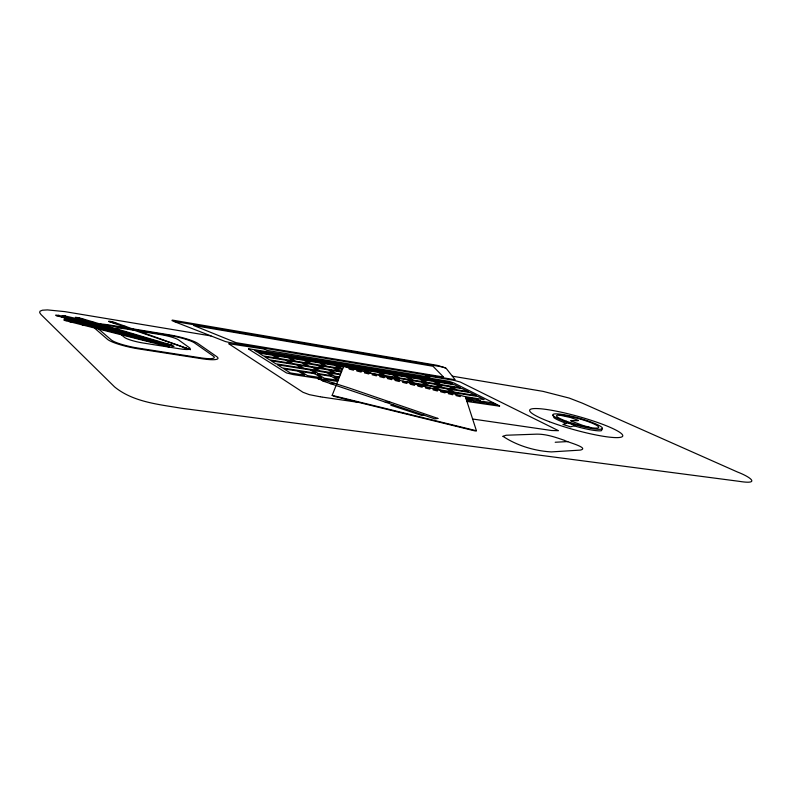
<?xml version="1.0" encoding="UTF-8"?>
<svg xmlns="http://www.w3.org/2000/svg" width="792" height="792" viewBox="0 0 792 792"><rect width="100%" height="100%" fill="white"/><g stroke="black" fill="none" stroke-linecap="round" stroke-linejoin="round"><path stroke-width="1.19" d="M425.571 386.803L425.542 388.021L429.818 389.1L429.808 387.852M422.245 385.981L422.195 387.209L417.919 386.13L417.998 384.932M414.671 384.1L414.572 385.318L410.296 384.239L410.424 383.051M407.098 382.219L406.94 383.427L402.663 382.348L402.851 381.17M399.514 380.338L399.317 381.536L395.04 380.457L395.267 379.289M391.941 378.457L391.684 379.635L387.397 378.566L387.684 377.408M384.348 376.576L384.041 377.744L379.764 376.665L380.101 375.527M376.764 374.695L376.398 375.853L372.121 374.774L372.507 373.646M369.171 372.814L368.755 373.953L364.478 372.874L364.924 371.755M602.148 428.818L601.474 430.69A25.898 3.712 15.6 0 1 573.903 425.779M336.659 384.011L343.609 366.468L465.389 396.683L476.428 430.749L474.923 430.897L334.689 396.525L332.165 395.366L335.976 385.753M361.578 370.933L361.112 372.062L356.826 370.983L357.321 369.874M353.984 369.042L353.46 370.161L349.183 369.082L349.727 367.993L347.262 367.379M228.967 343.708L264.815 349.133M499.554 406.177L466.933 401.445M248.599 348.737L448.985 381.298L453.994 383.031L499.653 405.95M174.438 321.433L441.52 366.775L445.985 368.122L454.954 379.487M570.963 420.532L574.715 420.631M578.101 420.691L575.17 420.661M72.745 322.047L69.805 321.76M67.023 320.562L64.251 320.334L169.409 346.975L160.776 344.322M63.806 319.79L67.053 320.166M67.567 319.008L64.746 318.78L167.627 345.748L56.093 315.562L59.024 315.82M423.987 415.246L422.106 415.553L390.842 405.237L393.149 404.979M64.271 318.245L66.568 318.344M73.102 320.512L70.092 320.196M76.052 320.176L73.032 319.869M64.568 317.305L61.459 316.978M70.488 318.691L67.716 318.453L170.062 345.272L69.795 318.087L70.934 317.948M62.132 315.711L65.449 316.107M67.251 317.929L69.835 317.998L67.874 317.632M55.727 315.067L59.063 315.463M65.33 316.473L62.509 316.206L69.151 317.978M77.923 319.275L74.557 318.859M83.289 320.78L80.121 320.839M75.349 317.285L78.873 317.721M83.992 319.552L80.695 319.186M78.814 318.047L75.636 317.711L157.816 341.59M385.298 402.366L389.704 401.9M454.776 379.615L453.083 379.418M330.195 383.675L334.66 383.377M555.202 442.253L567.805 441.57M163.558 343.579A5.811 0.941 12.3 0 1 163.033 343.629L163.053 343.639M162.944 343.639L162.291 343.649M167.31 344.728L166.201 344.708L174.012 346.45L168.191 344.381M116.81 323.542L113.127 323.007M108.831 321.196L112.464 321.691L190.446 349.648L108.791 321.483M112.603 322.037L108.92 321.522M95.565 323.869L96.683 323.829M74.339 320.225L73.616 320.215M161.548 345.391L162.241 345.371A5.92 0.96 12.3 0 0 162.707 345.312M159.806 344.104L160.509 344.094A5.9 0.96 12.2 0 0 161.132 344.035M82.328 324.977L83.051 324.967A5.999 0.95 11.7 0 0 83.744 324.898M93.585 323.68A5.881 0.911 11.8 0 1 92.486 323.71L92.506 323.72M92.397 323.72L91.605 323.68M82.229 323.433L83.041 323.443A5.96 0.931 11.7 0 0 83.893 323.383M85.061 323.077L85.912 323.096A5.94 0.921 11.7 0 0 86.734 323.037M165.003 343.57L165.815 343.579A5.564 0.891 12.3 0 0 166.34 343.55M91.862 322.433L92.803 322.483A5.841 0.901 11.8 0 0 94.02 322.453M183.17 347.629L184.18 347.747A5.791 0.931 12.5 0 0 186.15 347.787M122.186 326.195L123.265 326.324A5.683 0.871 12.1 0 0 125.393 326.403M322.354 397.109L358.717 402.415M472.616 419.008L551.628 430.511L558.479 430.69L460.271 382.031L453.925 380.308L427.462 375.943M321.819 397.03L320.76 396.871M337.679 381.457L293.179 374.576L286.466 372.923L248.54 349.034M339.224 377.556L333.977 376.735L338.491 379.398M466.062 398.772L471.775 400.99L466.518 400.168M470.082 399.406L480.487 401.029M320.235 396.792L309.325 394.654L302.98 392.288L228.938 343.906M340.59 374.111L336.065 373.388L330.729 370.29L341.421 371.993M434.214 388.951L438.214 389.585L432.244 386.496L420.403 384.605L423.74 386.347M340.332 374.735L329.175 372.973L334.59 376.16L339.471 376.923M441.342 390.713L448.322 392.446M465.389 396.683L484.159 399.633L477.893 396.495L450.113 392.109L453.093 393.634M230.135 342.589L452.48 379.318M341.649 371.418L335.382 368.231L342.461 369.369M403.276 381.279L412.612 382.764L406.89 379.744L394.911 377.814L399.742 380.398M409.969 382.932L418.037 384.219L420.602 385.575M342.708 368.755L336.679 365.656L343.49 366.765M371.596 373.418L383.477 375.329L378.002 372.369L365.855 370.399L371.151 373.309M229.541 342.5L225.482 341.57L174.517 321.691L171.983 320.582L172.25 320.107A15.81 2.267 12.6 0 1 174.398 320.433L437.174 365.33L445.49 367.884M133.511 330.175L125.334 328.838A14.969 2.356 12.1 0 0 115.305 328.304M139.224 331.115L160.885 334.65A14.632 2.297 12.4 0 1 178.665 339.976L189.407 347.728A14.979 2.425 12.4 0 1 189.575 349.232M127.027 327.898L110.147 325.126A24.968 3.94 12 0 0 100.297 323.938M132.759 328.838L168.656 334.729A24.037 3.772 12.5 0 1 197.851 343.451L216.572 356.509A24.997 4.118 12.5 0 1 201.673 358.697L139.263 348.995A25.988 4.316 12 0 1 107.474 339.322L94.594 328.155M130.264 329.036L111.078 325.888A21.166 3.336 12 0 0 103.841 324.967M135.986 329.977L169.716 335.501A20.374 3.198 12.5 0 1 194.515 342.916L213.127 355.964A21.196 3.495 12.5 0 1 200.445 357.796L138.174 348.104A22.027 3.653 12 0 1 111.276 339.917L98.871 329.254M210.969 335.927L64.776 311.622L47.421 309.91L42.412 310.207L39.986 311.207L39.689 312.652L40.956 314.474L114.593 386.912C133.224 402.118 158.667 404.385 181.546 408.266L738.995 481.308C761.458 484.922 750.073 476.794 737.609 472.072L582.348 403.158L569.23 398.079L543.005 391.357L452.341 376.19M81.249 320.72L80.081 320.433M558.994 414.998L570.646 417.542L578.229 420.324M154.153 341.5L105.089 328.621M165.568 343.777L172.339 345.332L78.566 317.622M332.165 395.366L476.428 430.749M591.396 427.759L583.645 425.7M66.548 319.998L153.549 342.461M65.003 315.958L78.022 318.938M58.618 315.315L68.251 317.889M72.28 321.483L72.805 321.651M583.466 425.65L570.784 420.928M77.656 318.81L139.847 336.372M74.913 318.978L106.871 327.987M162.924 343.787L166.171 344.708M325.166 380.704L317.592 378.507L323.334 380.813M425.225 374.804L429.898 377.17L266.805 350.371L262.974 348.005M396.604 379.615L392.515 377.428L380.764 375.695M368.369 372.616L363.706 370.052L351.371 368.052L352.509 368.686M119.641 333.412L120.156 333.838M121.76 335.155L124.433 337.352A15.335 2.485 12.1 0 0 143.144 343.015L180.101 348.866A14.979 2.425 12.4 0 0 189.278 349.322M93.1 326.858L92.268 326.116M552.994 415.255L553.925 417.671A25.898 3.712 15.6 0 0 566.419 423.364M460.053 395.357L460.261 396.653L455.994 395.574L455.816 394.307M452.499 393.485L452.658 394.762L448.391 393.693L448.262 392.436M444.936 391.614L445.045 392.882L440.778 391.802L440.698 390.555M437.372 389.733L437.432 390.991L433.165 389.912L433.135 388.684M502.999 436.313C516.641 445.51 534.63 450.995 551.371 451.905L580.199 450.113C590.822 447.965 564.676 441.293 564.607 440.401C555.657 437.313 546.44 434.065 536.857 434.145L506.078 435.244L502.999 436.313M575.299 425.324L570.587 426.848L562.924 424.433L567.735 422.958L575.299 425.324M437.887 418.423L434.867 418.869L322.413 380.873L326.076 380.645L348.708 387.842L437.887 418.423M298.109 371.111L283.932 368.894L290.347 372.943L304.643 375.161L298.109 371.111M314.83 373.735L300.891 371.557L307.454 375.596L321.512 377.784L314.83 373.735M331.284 376.319L317.572 374.171L324.274 378.21L338.115 380.358L331.284 376.319M476.754 399.148L466.389 397.525L473.814 401.306L484.249 402.92L476.754 399.148M492.98 402.97L482.714 401.376L486.496 403.267L496.792 404.87L492.98 402.97M301.297 367.844L275.883 363.815L271.042 360.756L296.277 364.785L301.297 367.844M475.952 395.535L454.727 392.169L448.767 389.129L469.874 392.495L475.952 395.535M317.543 370.458L304.069 368.32L298.95 365.211L312.335 367.349L317.543 370.458M333.462 372.973L320.196 370.874L314.968 367.765L328.145 369.874L333.462 372.973M452.291 391.812L440.55 389.951L434.57 386.862L446.243 388.724L452.291 391.812M310.454 370.012L277.428 364.785L282.437 367.953L315.701 373.18L310.454 370.012M326.542 372.557L313.137 370.438L318.433 373.616L331.927 375.735L326.542 372.557M290.466 363.182L269.587 359.845L264.894 356.875L285.625 360.212L290.466 363.182M306.672 365.825L293.258 363.677L288.288 360.647L301.603 362.786L306.672 365.825M322.512 368.359L309.306 366.241L304.227 363.211L317.344 365.32L322.512 368.359M338.105 370.854L325.106 368.775L319.928 365.736L332.838 367.815L338.105 370.854M426.858 385.051L414.988 383.15L409.246 380.12L421.047 382.021L426.858 385.051M440.887 387.288L429.195 385.417L423.373 382.397L434.996 384.268L440.887 387.288M454.717 389.506L443.193 387.664L437.293 384.635L448.747 386.486L454.717 389.506M468.349 391.684L456.984 389.862L451.004 386.852L462.3 388.664L468.349 391.684M277.042 358.152L263.449 355.964L258.766 353.004L272.26 355.192L277.042 358.152M293.099 360.746L279.725 358.588L274.923 355.628L288.209 357.786L293.099 360.746M308.91 363.3L295.743 361.172L290.822 358.212L303.91 360.34L308.91 363.3M324.482 365.815L311.513 363.716L306.494 360.756L319.384 362.855L324.482 365.815M339.669 368.26L326.888 366.201L321.77 363.241L334.471 365.3L339.669 368.26M397.653 377.616L385.605 375.675L380.12 372.715L392.099 374.666L397.653 377.616M411.622 379.873L399.752 377.962L394.188 375.002L405.989 376.923L411.622 379.873M425.403 382.1L413.691 380.209L408.048 377.249L419.681 379.14L425.403 382.1M438.976 384.288L427.442 382.427L421.71 379.477L433.184 381.338L438.976 384.288M460.459 387.753L440.995 384.615L435.184 381.665L454.558 384.803L460.459 387.753M268.448 352.747L254.836 350.529L257.42 352.163L271.092 354.38L268.448 352.747M284.298 355.341L270.894 353.153L273.547 354.786L287.001 356.974L284.298 355.341M299.911 357.885L286.714 355.727L289.427 357.37L302.673 359.518L299.911 357.885M315.285 360.4L302.287 358.271L305.059 359.915L318.107 362.033L315.285 360.4M330.294 362.845L317.483 360.756L320.315 362.389L333.165 364.488L330.294 362.845M344.936 365.241L332.313 363.182L335.194 364.815L347.866 366.874L344.936 365.241M359.36 367.597L346.926 365.567L349.856 367.201L362.34 369.23L359.36 367.597M373.19 369.854L360.924 367.854L363.904 369.488L376.21 371.488L373.19 369.854M387.209 372.141L375.121 370.171L378.15 371.804L390.288 373.784L387.209 372.141M401.178 374.428L389.258 372.478L392.327 374.111L404.286 376.061L401.178 374.428M415.067 376.695L403.316 374.774L406.445 376.408L418.226 378.328L415.067 376.695M428.759 378.932L417.186 377.042L420.354 378.675L431.967 380.566L428.759 378.932M442.263 381.14L430.848 379.269L434.056 380.902L445.51 382.764L442.263 381.14M449.43 382.308L443.896 381.397L447.173 383.051L452.737 383.952L449.43 382.308M443.51 377.022L236.135 342.679L193.723 325.502L432.996 366.25L443.51 377.022M563.122 420.72A25.691 3.653 15.5 0 0 602.286 428.69A25.691 3.653 15.5 0 0 567.537 415.384A25.691 3.653 15.5 0 0 563.122 420.72M566.369 421.235A21.849 3.109 15.5 0 0 598.683 427.433A21.849 3.109 15.5 0 0 567.854 416.057A21.849 3.109 15.5 0 0 566.369 421.235M549.44 421.73A48.352 6.96 15.5 0 0 622.581 436.333A48.352 6.96 15.5 0 0 556.37 411.177A48.352 6.96 15.5 0 0 549.44 421.73"/></g></svg>
